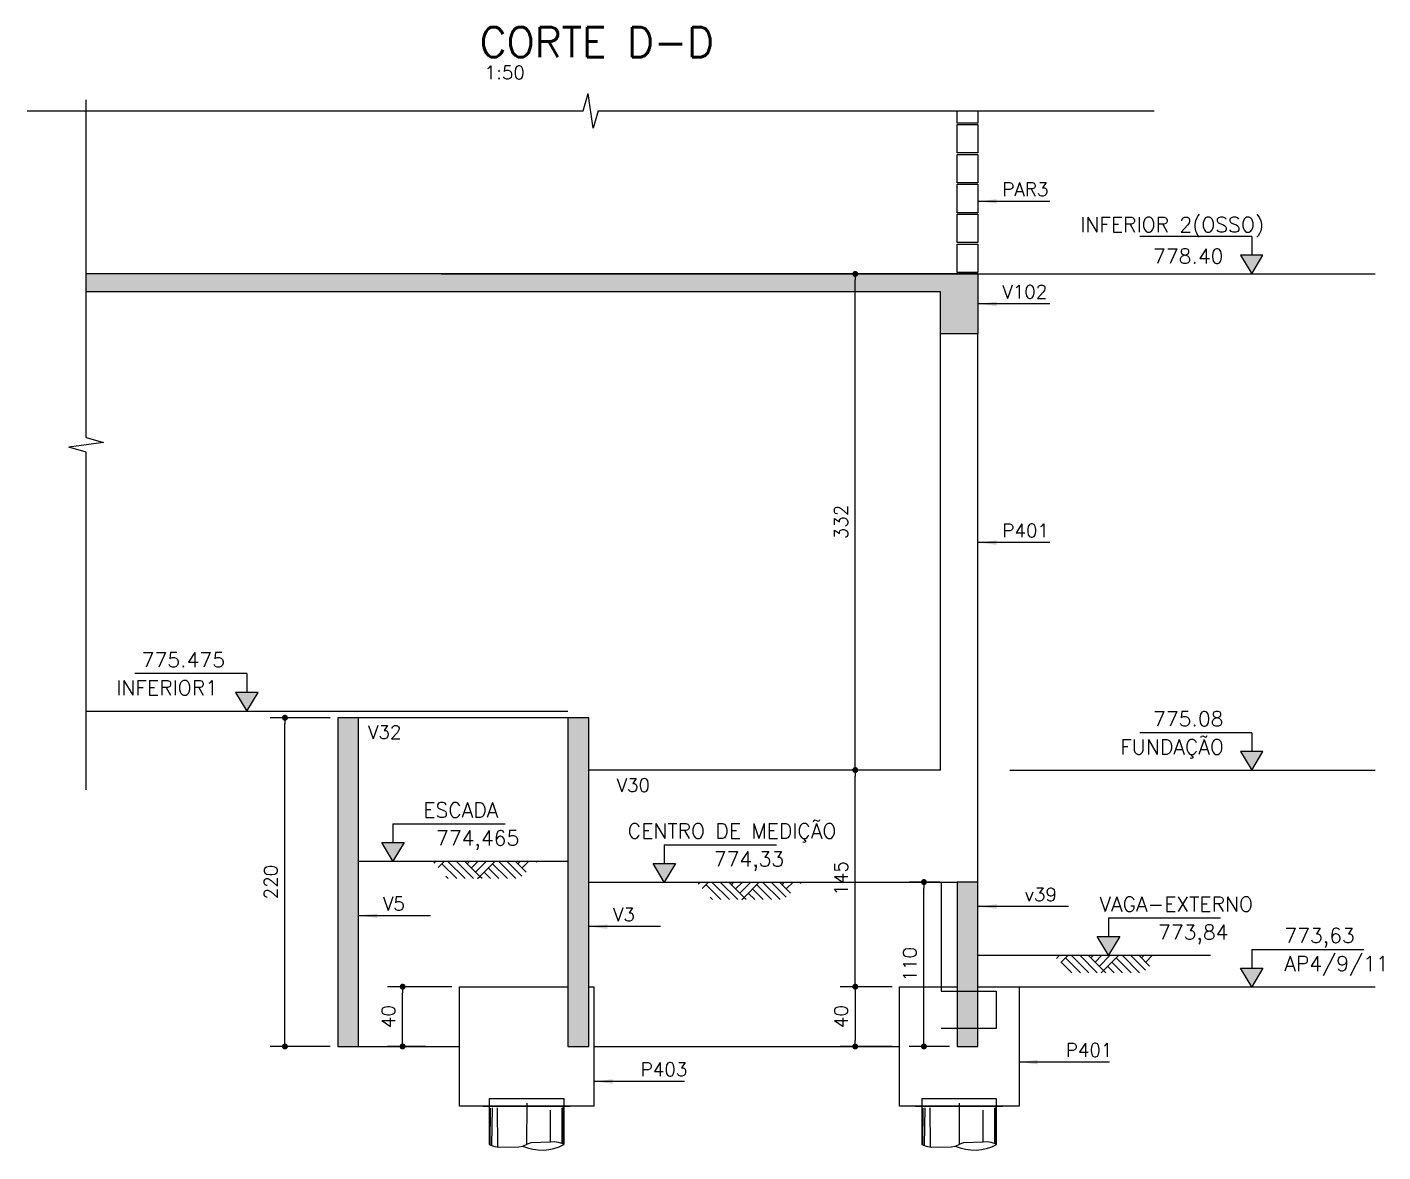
# Model space of a CAD drawing. Extents: x -39962 to 15224, y 23445 to 41277.
# Drawn here: x 12441 to 13348, y 27399 to 28151 of the extents above; entities that cross this region are included whole.
import ezdxf
from ezdxf.enums import TextEntityAlignment as Align

# ---------------------------------------------------------------- set-up
doc = ezdxf.new("R2010")
doc.units = 0
doc.layers.get('0').update_dxf_attribs({"linetype": 'CONTINUOUS'})
doc.layers.get('Defpoints').update_dxf_attribs({"linetype": 'CONTINUOUS'})
for name, color, linetype in [('COTA', 1, 'CONTINUOUS'), ('H2', 252, 'CONTINUOUS'), ('H6', 1, 'CONTINUOUS'), ('LINHA_FINA', 1, 'CONTINUOUS'), ('LINHA_NIVEL', 210, 'CONTINUOUS'), ('PENA_1', 1, 'CONTINUOUS'), ('PENA_2', 2, 'CONTINUOUS'), ('PENA_3', 3, 'CONTINUOUS'), ('T1', 2, 'CONTINUOUS'), ('T3', 4, 'CONTINUOUS'), ('TEXTO', 3, 'CONTINUOUS')]:
    doc.layers.add(name, color=color, linetype=linetype)
doc.styles.add('COTA', font='romans.shx')
doc.styles.add('TEXTO', font='romans.shx', dxfattribs={"height": 10})
doc.styles.add('Texto1', font='romans.shx', dxfattribs={"height": 9})
doc.styles.add('Texto3', font='romans.shx', dxfattribs={"height": 20})
doc.dimstyles.new('forma', dxfattribs={"dimscale": 5, "dimtxt": 1.8, "dimasz": 0.8, "dimexe": 2, "dimexo": 1, "dimgap": 1, "dimtad": 1, "dimdec": 1, "dimzin": 9, "dimdsep": 46, "dimtxsty": 'COTA', "dimblk1": 'DOT', "dimblk2": 'DOT', "dimsah": 1, "dimcen": 0, "dimdle": 1, "dimclrd": 256, "dimclre": 256, "dimclrt": 2, "dimadec": 0, "dimazin": 0, "dimtfac": 1, "dimtdec": 0, "dimtmove": 0, "dimatfit": 3, "dimfxl": 1, "dimtolj": 1, "dimtzin": 0, "dimarcsym": 0})

# ---------------------------------------------------------------- blocks, each defined once
blk = doc.blocks.new('elevação')
at = {"layer": 'LINHA_FINA', "linetype": 'Continuous'}
blk.add_hatch(color=256, dxfattribs=at).paths.add_polyline_path([(1.5, 2.5), (-1.5, 2.5), (0, 0)])
at = {"layer": 'LINHA_FINA'}
for p, q in [((0, 5), (-15, 5)), ((0, 5), (0, 2.5)), ((-1.5, 2.5), (0, 0)), ((1.5, 2.5), (-1.5, 2.5)), ((0, 0), (1.5, 2.5))]:
    blk.add_line(p, q, dxfattribs=at)
at = {"layer": 'TEXTO', "linetype": 'Continuous', "style": 'TEXTO'}
for p in [(-8.5, 5.25), (-8.5, 1.5)]:
    blk.add_attdef('XXXX.XX', text='', height=2, dxfattribs=at).set_placement(p, align=Align.BOTTOM_CENTER)
blk = doc.blocks.new('ss')
at = {"layer": 'LINHA_FINA'}
blk.add_solid([(0, 0), (-2.5, -0.29), (-2.5, 0.3)], dxfattribs=at)
blk = doc.blocks.new('interrup')
at = {"layer": 'LINHA_FINA'}
for p, q in [((-1, 0), (-0.33, 2.31)), ((0.33, -2.31), (-0.33, 2.31)), ((1, 0), (0.33, -2.31))]:
    blk.add_line(p, q, dxfattribs=at)
blk = doc.blocks.new('_Dot')
at = {"color": 0, "linetype": 'ByBlock', "lineweight": -2}
blk.add_line((-0.5, 0), (-1, 0), dxfattribs=at)
at = {"color": 0, "linetype": 'ByBlock', "const_width": 0.5}
blk.add_lwpolyline([(-0.25, 0, 1), (0.25, 0, 1)], format="xyb", close=True, dxfattribs=at)
blk = doc.blocks.new('*D55')
at = {"layer": 'COTA', "lineweight": -2, "transparency": 16777216}
for p, q in [((13019.56, 27509.22), (12984.93, 27509.22)), ((12994.93, 27505.22), (12994.93, 27473.22)), ((13019.56, 27469.22), (12984.93, 27469.22))]:
    blk.add_line(p, q, dxfattribs=at)
at = {"layer": 'Defpoints', "color": 0, "transparency": 16777216}
for p in [(13024.56, 27509.22), (12994.93, 27469.22), (13024.56, 27469.22)]:
    blk.add_point(p, dxfattribs=at)
at = {"layer": 'COTA', "lineweight": -2, "transparency": 16777216, "xscale": 4, "yscale": 4, "zscale": 4}
for p, rotation in [((12994.93, 27509.22), 90), ((12994.93, 27469.22), 270)]:
    blk.add_blockref('_Dot', p, dxfattribs=dict(at, rotation=rotation))
at = {"layer": 'COTA', "color": 2, "transparency": 16777216, "insert": (12985.43, 27489.22), "char_height": 9, "attachment_point": 5, "rotation": 90, "style": 'COTA'}
blk.add_mtext('\\A1;40 ', dxfattribs=at)
blk = doc.blocks.new('*D56')
at = {"layer": 'COTA', "lineweight": -2, "transparency": 16777216}
for p, q in [((12725.06, 27509.22), (12682.01, 27509.22)), ((12692.01, 27473.22), (12692.01, 27505.22)), ((12707.43, 27469.22), (12682.01, 27469.22))]:
    blk.add_line(p, q, dxfattribs=at)
at = {"layer": 'Defpoints', "color": 0, "transparency": 16777216}
for p in [(12692.01, 27509.22), (12730.06, 27509.22), (12712.43, 27469.22)]:
    blk.add_point(p, dxfattribs=at)
at = {"layer": 'COTA', "lineweight": -2, "transparency": 16777216, "xscale": 4, "yscale": 4, "zscale": 4}
for p, rotation in [((12692.01, 27509.22), 90), ((12692.01, 27469.22), 270)]:
    blk.add_blockref('_Dot', p, dxfattribs=dict(at, rotation=rotation))
at = {"layer": 'COTA', "color": 2, "transparency": 16777216, "insert": (12682.51, 27489.22), "char_height": 9, "attachment_point": 5, "rotation": 90, "style": 'COTA'}
blk.add_mtext('\\A1;40 ', dxfattribs=at)
blk = doc.blocks.new('*D57')
at = {"layer": 'COTA', "lineweight": -2, "transparency": 16777216}
for p, q in [((13001.08, 27654.22), (12984.93, 27654.22)), ((12994.93, 27513.22), (12994.93, 27650.22)), ((13019.56, 27509.22), (12984.93, 27509.22))]:
    blk.add_line(p, q, dxfattribs=at)
at = {"layer": 'Defpoints', "color": 0, "transparency": 16777216}
for p in [(12994.93, 27654.22), (13006.08, 27654.22), (13024.56, 27509.22)]:
    blk.add_point(p, dxfattribs=at)
at = {"layer": 'COTA', "lineweight": -2, "transparency": 16777216, "xscale": 4, "yscale": 4, "zscale": 4}
for p, rotation in [((12994.93, 27654.22), 90), ((12994.93, 27509.22), 270)]:
    blk.add_blockref('_Dot', p, dxfattribs=dict(at, rotation=rotation))
at = {"layer": 'COTA', "color": 2, "transparency": 16777216, "insert": (12985.43, 27581.72), "char_height": 9, "attachment_point": 5, "rotation": 90, "style": 'COTA'}
blk.add_mtext('\\A1;145 ', dxfattribs=at)
blk = doc.blocks.new('*D58')
at = {"layer": 'COTA', "lineweight": -2, "transparency": 16777216}
for p, q in [((12994.16, 27986.22), (12984.93, 27986.22)), ((12994.93, 27658.22), (12994.93, 27982.22)), ((13011, 27654.22), (12984.93, 27654.22))]:
    blk.add_line(p, q, dxfattribs=at)
at = {"layer": 'Defpoints', "color": 0, "transparency": 16777216}
for p in [(12994.93, 27986.22), (12999.16, 27986.22), (13016, 27654.22)]:
    blk.add_point(p, dxfattribs=at)
at = {"layer": 'COTA', "lineweight": -2, "transparency": 16777216, "xscale": 4, "yscale": 4, "zscale": 4}
for p, rotation in [((12994.93, 27986.22), 90), ((12994.93, 27654.22), 270)]:
    blk.add_blockref('_Dot', p, dxfattribs=dict(at, rotation=rotation))
at = {"layer": 'COTA', "color": 2, "transparency": 16777216, "insert": (12985.43, 27820.22), "char_height": 9, "attachment_point": 5, "rotation": 90, "style": 'COTA'}
blk.add_mtext('\\A1;332 ', dxfattribs=at)
blk = doc.blocks.new('A$Cfeb4b014')
at = {"layer": 'PENA_1'}
for p, q in [((0, 29.32), (58.33, 29.32)), ((54.17, 34.32), (4.17, 34.32)), ((4.17, 34.32), (4.17, 29.08)), ((4.17, 29.08), (4.17, 3.74)), ((4.73, 3.48), (5.06, 28.02)), ((5.83, 3.01), (6.33, 28.35)), ((9.85, 2.02), (9.62, 28.24)), ((29.22, 31.38), (29.17, 3.75)), ((52.89, 4.33), (52.88, 28.35)), ((53.77, 3.93), (53.77, 29.56)), ((54.17, 29.08), (54.17, 34.32)), ((54.17, 3.75), (54.17, 29.08)), ((45.1, 5.37), (45.09, 26.7))]:
    blk.add_line(p, q, dxfattribs=at)
for points in [[(4.17, 3.74), (5.29, 3.22), (6.38, 2.81), (7.9, 2.38), (10.44, 2.03), (23.96, 2.12), (26.4, 2.63), (27.58, 3.03), (29.17, 3.75)], [(54.17, 3.75), (53.05, 4.27), (51.96, 4.68), (50.44, 5.11), (47.89, 5.46), (45.1, 5.37), (31.94, 4.86), (30.76, 4.46), (29.17, 3.75)]]:
    blk.add_lwpolyline(points, dxfattribs=at)
blk.add_arc((39.12, 32.09), 32.09, 246.63435, 297.96273, dxfattribs=at)
blk = doc.blocks.new('*D129')
at = {"layer": 'COTA', "lineweight": -2, "transparency": 16777216}
for p, q in [((13051.53, 27579.22), (13030.91, 27579.22)), ((13040.91, 27473.22), (13040.91, 27575.22)), ((13058.06, 27469.22), (13030.91, 27469.22))]:
    blk.add_line(p, q, dxfattribs=at)
at = {"layer": 'Defpoints', "color": 0, "transparency": 16777216}
for p in [(13040.91, 27579.22), (13056.53, 27579.22), (13063.06, 27469.22)]:
    blk.add_point(p, dxfattribs=at)
at = {"layer": 'COTA', "lineweight": -2, "transparency": 16777216, "xscale": 4, "yscale": 4, "zscale": 4}
for p, rotation in [((13040.91, 27579.22), 90), ((13040.91, 27469.22), 270)]:
    blk.add_blockref('_Dot', p, dxfattribs=dict(at, rotation=rotation))
at = {"layer": 'COTA', "color": 2, "transparency": 16777216, "insert": (13031.41, 27524.22), "char_height": 9, "attachment_point": 5, "rotation": 90, "style": 'COTA'}
blk.add_mtext('\\A1;110 ', dxfattribs=at)
blk = doc.blocks.new('*D130')
at = {"layer": 'COTA', "lineweight": -2, "transparency": 16777216}
for p, q in [((12643.56, 27689.22), (12603.28, 27689.22)), ((12613.28, 27473.22), (12613.28, 27685.22)), ((12643.56, 27469.22), (12603.28, 27469.22))]:
    blk.add_line(p, q, dxfattribs=at)
at = {"layer": 'Defpoints', "color": 0, "transparency": 16777216}
for p in [(12613.28, 27689.22), (12648.56, 27689.22), (12648.56, 27469.22)]:
    blk.add_point(p, dxfattribs=at)
at = {"layer": 'COTA', "lineweight": -2, "transparency": 16777216, "xscale": 4, "yscale": 4, "zscale": 4}
for p, rotation in [((12613.28, 27689.22), 90), ((12613.28, 27469.22), 270)]:
    blk.add_blockref('_Dot', p, dxfattribs=dict(at, rotation=rotation))
at = {"layer": 'COTA', "color": 2, "transparency": 16777216, "insert": (12603.78, 27579.22), "char_height": 9, "attachment_point": 5, "rotation": 90, "style": 'COTA'}
blk.add_mtext('\\A1;220 ', dxfattribs=at)

msp = doc.modelspace()

# ---------------------------------------------------------------- hatches: boundary and pattern name
at = {"layer": 'H2'}
for points in [[(13077.06, 27986.22), (12480.23, 27986.22), (12480.23, 27974.26), (13052.06, 27974.26), (13052.06, 27946.22), (13077.06, 27946.22)], [(12662.56, 27689.22), (12648.56, 27689.22), (12648.56, 27469.22), (12662.56, 27469.22)], [(12816.56, 27469.22), (12816.56, 27689.22), (12802.56, 27689.22), (12802.56, 27469.22)], [(13077.06, 27579.22), (13063.06, 27579.22), (13063.06, 27469.22), (13077.06, 27469.22)]]:
    msp.add_hatch(color=256, dxfattribs=at).paths.add_polyline_path(points)
at = {"layer": 'H6'}
h = msp.add_hatch(dxfattribs=at)
h.set_pattern_fill('AR-PARQ1', color=256, scale=2, angle=45, style=0)
h.set_pattern_definition([(135, (-103.06, -96), (-33.941125, 0), [24, -24]), (135, (-100.232, -93.172), (-33.941125, 0), [24, -24]), (135, (-97.404, -90.343), (-33.941125, 0), [24, -24]), (135, (-94.576, -87.515), (-33.941125, 0), [24, -24]), (135, (-91.747, -84.686), (-33.941125, 0), [24, -24]), (135, (-88.919, -81.858), (-33.941125, 0), [24, -24]), (135, (-86.09, -79.03), (-33.941125, 0), [24, -24]), (45, (-120.031, -79.03), (33.941125, 0), [24, -24]), (45, (-122.86, -76.2), (33.941125, 0), [24, -24]), (45, (-125.688, -73.373), (33.941125, 0), [24, -24]), (45, (-128.517, -70.544), (33.941125, 0), [24, -24]), (45, (-131.345, -67.716), (33.941125, 0), [24, -24]), (45, (-134.173, -64.887), (33.941125, 0), [24, -24]), (45, (-137.002, -62.06), (33.941125, 0), [24, -24])])
h.paths.add_polyline_path([(12711.99, 27593.22), (12782.19, 27593.22), (12770.18, 27581.52), (12722.35, 27581.52)])
h = msp.add_hatch(dxfattribs=at)
h.set_pattern_fill('AR-PARQ1', color=256, scale=2, angle=45, style=0)
h.set_pattern_definition([(135, (73.766, -110), (-33.941125, 0), [24, -24]), (135, (76.594, -107.172), (-33.941125, 0), [24, -24]), (135, (79.423, -104.343), (-33.941125, 0), [24, -24]), (135, (82.25, -101.515), (-33.941125, 0), [24, -24]), (135, (85.08, -98.686), (-33.941125, 0), [24, -24]), (135, (87.908, -95.858), (-33.941125, 0), [24, -24]), (135, (90.736, -93.03), (-33.941125, 0), [24, -24]), (45, (56.795, -93.03), (33.941125, 0), [24, -24]), (45, (53.967, -90.2), (33.941125, 0), [24, -24]), (45, (51.138, -87.373), (33.941125, 0), [24, -24]), (45, (48.31, -84.544), (33.941125, 0), [24, -24]), (45, (45.481, -81.716), (33.941125, 0), [24, -24]), (45, (42.653, -78.887), (33.941125, 0), [24, -24]), (45, (39.825, -76.06), (33.941125, 0), [24, -24])])
h.paths.add_polyline_path([(12888.82, 27579.22), (12959.02, 27579.22), (12947.01, 27567.52), (12899.18, 27567.52)])
h = msp.add_hatch(dxfattribs=at)
h.set_pattern_fill('AR-PARQ1', color=256, scale=2, angle=45, style=0)
h.set_pattern_definition([(135, (314.297, -159), (-33.941125, 0), [24, -24]), (135, (317.125, -156.172), (-33.941125, 0), [24, -24]), (135, (319.954, -153.343), (-33.941125, 0), [24, -24]), (135, (322.782, -150.515), (-33.941125, 0), [24, -24]), (135, (325.61, -147.686), (-33.941125, 0), [24, -24]), (135, (328.44, -144.858), (-33.941125, 0), [24, -24]), (135, (331.267, -142.03), (-33.941125, 0), [24, -24]), (45, (297.326, -142.03), (33.941125, 0), [24, -24]), (45, (294.498, -139.2), (33.941125, 0), [24, -24]), (45, (291.67, -136.373), (33.941125, 0), [24, -24]), (45, (288.84, -133.544), (33.941125, 0), [24, -24]), (45, (286.012, -130.716), (33.941125, 0), [24, -24]), (45, (283.184, -127.887), (33.941125, 0), [24, -24]), (45, (280.356, -125.06), (33.941125, 0), [24, -24])])
h.paths.add_polyline_path([(13127.52, 27530.22), (13198.86, 27530.22), (13187.54, 27518.52), (13139.71, 27518.52)])

# ---------------------------------------------------------------- linework, layer by layer
at = {"layer": 'COTA'}
for p, q in [((13052.45, 27579.22), (13052.45, 27506.22)), ((13052.45, 27506.22), (13089.2, 27506.22)), ((13089.2, 27506.22), (13089.2, 27481.22)), ((13089.2, 27481.22), (13052.45, 27481.22))]:
    msp.add_line(p, q, dxfattribs=at)
at = {"layer": 'LINHA_FINA'}
for p, q in [((12480.23, 27876.85), (12480.23, 28102.65)), ((12440.73, 28095.36), (12812.9, 28095.36)), ((12822.9, 28095.36), (13195.06, 28095.36)), ((13125.15, 28034.81), (13077.06, 28034.81)), ((13125.15, 27966.22), (13077.06, 27966.22)), ((12480.23, 27641.04), (12480.23, 27866.85)), ((13125.15, 27806.45), (13077.06, 27806.45)), ((12710.65, 27556.74), (12662.56, 27556.74)), ((13137.68, 27562.89), (13077.06, 27562.89)), ((12864.65, 27549.44), (12816.56, 27549.44)), ((13165.18, 27458.76), (13104.56, 27458.76)), ((12880.68, 27445.81), (12820.06, 27445.81))]:
    msp.add_line(p, q, dxfattribs=at)
at = {"layer": 'LINHA_NIVEL'}
for p, q in [((12718.11, 27986.22), (13342.86, 27986.22)), ((12480.23, 27693.72), (12802.56, 27693.72)), ((13098.29, 27654.22), (13342.86, 27654.22)), ((12662.56, 27593.22), (12802.56, 27593.22)), ((12816.56, 27579.22), (13063.06, 27579.22)), ((13077.06, 27530.22), (13232.6, 27530.22)), ((13104.56, 27509.22), (13342.86, 27509.22))]:
    msp.add_line(p, q, dxfattribs=at)
at = {"layer": 'PENA_1'}
for p, q in [((13052.06, 27654.22), (13052.06, 27946.22)), ((13077.06, 27509.22), (13077.06, 27946.22)), ((12662.56, 27509.22), (12662.56, 27689.22)), ((13052.06, 27654.22), (12816.56, 27654.22)), ((12820.06, 27469.22), (13024.56, 27469.22))]:
    msp.add_line(p, q, dxfattribs=at)
msp.add_lwpolyline([(13077.06, 28095.36), (13077.06, 28087.22), (13063.06, 28087.22), (13063.06, 28095.36)], dxfattribs=at)
for points in [[(13063.06, 28086.22), (13077.06, 28086.22), (13077.06, 28067.22), (13063.06, 28067.22)], [(13063.06, 28066.22), (13077.06, 28066.22), (13077.06, 28047.22), (13063.06, 28047.22)], [(13063.06, 28046.22), (13077.06, 28046.22), (13077.06, 28027.22), (13063.06, 28027.22)], [(13063.06, 28026.22), (13077.06, 28026.22), (13077.06, 28007.22), (13063.06, 28007.22)], [(13063.06, 28006.22), (13077.06, 28006.22), (13077.06, 27987.22), (13063.06, 27987.22)]]:
    msp.add_lwpolyline(points, close=True, dxfattribs=at)
at = {"layer": 'PENA_2'}
for points in [[(12816.56, 27509.22), (12820.06, 27509.22), (12820.06, 27429.22), (12730.06, 27429.22), (12730.06, 27509.22), (12802.56, 27509.22)], [(13077.06, 27509.22), (13104.56, 27509.22), (13104.56, 27429.22), (13024.56, 27429.22), (13024.56, 27509.22), (13063.06, 27509.22)]]:
    msp.add_lwpolyline(points, dxfattribs=at)
at = {"layer": 'PENA_3'}
for p, q in [((13077.06, 27986.22), (12480.23, 27986.22)), ((13052.06, 27974.26), (12480.23, 27974.26)), ((12802.56, 27689.22), (12662.56, 27689.22)), ((12662.56, 27469.22), (12730.06, 27469.22))]:
    msp.add_line(p, q, dxfattribs=at)
for points in [[(13052.06, 27986.22), (13077.06, 27986.22), (13077.06, 27946.22), (13052.06, 27946.22), (13052.06, 27974.26)], [(12662.56, 27689.22), (12648.56, 27689.22), (12648.56, 27469.22), (12662.56, 27469.22), (12662.56, 27689.22)], [(12816.56, 27469.22), (12816.56, 27689.22), (12802.56, 27689.22), (12802.56, 27469.22), (12816.56, 27469.22)], [(13077.06, 27579.22), (13063.06, 27579.22), (13063.06, 27469.22), (13077.06, 27469.22), (13077.06, 27579.22)]]:
    msp.add_lwpolyline(points, dxfattribs=at)

# ---------------------------------------------------------------- block references
at = {"layer": 'LINHA_FINA', "xscale": 5, "yscale": 5, "zscale": 5}
msp.add_blockref('interrup', (12817.9, 28095.36), dxfattribs=at)
at = {"layer": 'LINHA_FINA', "xscale": 5, "yscale": 5, "zscale": 5, "rotation": 90}
msp.add_blockref('interrup', (12480.23, 27871.85), dxfattribs=at)
at = {"layer": 'PENA_1', "xscale": 5, "yscale": 5, "zscale": 5, "rotation": 180}
for p in [(13077.06, 28034.81), (13077.06, 27966.22), (13077.06, 27806.45), (13077.06, 27562.89), (12662.56, 27556.74), (12816.56, 27549.44), (13104.56, 27458.76), (12820.06, 27445.81)]:
    msp.add_blockref('ss', p, dxfattribs=at)
at = {"layer": 'PENA_1'}
for p in [(12745.85, 27399.9), (13035.35, 27399.9)]:
    msp.add_blockref('A$Cfeb4b014', p, dxfattribs=at)
at = {"layer": 'PENA_2'}
ref = msp.add_blockref('elevação', (13260.27, 27986.22), dxfattribs=dict(at, xscale=5, yscale=5, zscale=5))
ref.add_attrib('XXXX.XX', '778.40', dxfattribs={"layer": 'TEXTO', "linetype": 'Continuous', "height": 10, "style": 'TEXTO'}).set_placement((13217.77, 27990.12), align=Align.BOTTOM_CENTER)
ref.add_attrib('XXXX.XX', 'INFERIOR 2(OSSO)', dxfattribs={"layer": 'TEXTO', "linetype": 'Continuous', "height": 10, "style": 'TEXTO'}).set_placement((13206.92, 28011.22), align=Align.BOTTOM_CENTER)
ref = msp.add_blockref('elevação', (12587.77, 27693.72), dxfattribs=dict(at, xscale=5, yscale=5, zscale=5))
ref.add_attrib('XXXX.XX', '775.475', dxfattribs={"layer": 'TEXTO', "linetype": 'Continuous', "height": 10, "style": 'TEXTO'}).set_placement((12545.27, 27719.97), align=Align.BOTTOM_CENTER)
ref.add_attrib('XXXX.XX', 'INFERIOR1', dxfattribs={"layer": 'TEXTO', "linetype": 'Continuous', "height": 10, "style": 'TEXTO'}).set_placement((12534.42, 27701.22), align=Align.BOTTOM_CENTER)
ref = msp.add_blockref('elevação', (13260.27, 27654.22), dxfattribs=dict(at, xscale=5, yscale=5, zscale=5))
ref.add_attrib('XXXX.XX', '775.08', dxfattribs={"layer": 'TEXTO', "linetype": 'Continuous', "height": 10, "style": 'TEXTO'}).set_placement((13217.77, 27680.47), align=Align.BOTTOM_CENTER)
ref.add_attrib('XXXX.XX', 'FUNDAÇÃO', dxfattribs={"layer": 'TEXTO', "linetype": 'Continuous', "height": 10, "style": 'TEXTO'}).set_placement((13206.92, 27661.72), align=Align.BOTTOM_CENTER)
ref = msp.add_blockref('elevação', (12685.54, 27593.22), dxfattribs=dict(at, xscale=-5, yscale=5, zscale=5))
ref.add_attrib('XXXX.XX', 'ESCADA', dxfattribs={"layer": 'TEXTO', "linetype": 'Continuous', "height": 10, "style": 'TEXTO'}).set_placement((12730.9, 27619.47), align=Align.BOTTOM_CENTER)
ref.add_attrib('XXXX.XX', '774,465', dxfattribs={"layer": 'TEXTO', "linetype": 'Continuous', "height": 10, "style": 'TEXTO'}).set_placement((12742.22, 27600.72), align=Align.BOTTOM_CENTER)
ref = msp.add_blockref('elevação', (12867.12, 27579.22), dxfattribs=dict(at, xscale=-5, yscale=5, zscale=5))
ref.add_attrib('XXXX.XX', 'CENTRO DE MEDIÇÃO', dxfattribs={"layer": 'TEXTO', "linetype": 'Continuous', "height": 10, "style": 'TEXTO'}).set_placement((12912.48, 27605.47), align=Align.BOTTOM_CENTER)
ref.add_attrib('XXXX.XX', '774,33', dxfattribs={"layer": 'TEXTO', "linetype": 'Continuous', "height": 10, "style": 'TEXTO'}).set_placement((12923.8, 27586.72), align=Align.BOTTOM_CENTER)
ref = msp.add_blockref('elevação', (13164.41, 27530.22), dxfattribs=dict(at, xscale=-5, yscale=5, zscale=5))
ref.add_attrib('XXXX.XX', 'VAGA-EXTERNO', dxfattribs={"layer": 'TEXTO', "linetype": 'Continuous', "height": 10, "style": 'TEXTO'}).set_placement((13209.77, 27556.47), align=Align.BOTTOM_CENTER)
ref.add_attrib('XXXX.XX', '773,84', dxfattribs={"layer": 'TEXTO', "linetype": 'Continuous', "height": 10, "style": 'TEXTO'}).set_placement((13221.09, 27537.72), align=Align.BOTTOM_CENTER)
ref = msp.add_blockref('elevação', (13260.27, 27509.22), dxfattribs=dict(at, xscale=-5, yscale=5, zscale=5))
ref.add_attrib('XXXX.XX', '773,63', dxfattribs={"layer": 'TEXTO', "linetype": 'Continuous', "height": 10, "style": 'TEXTO'}).set_placement((13305.63, 27535.47), align=Align.BOTTOM_CENTER)
ref.add_attrib('XXXX.XX', 'AP4/9/11', dxfattribs={"layer": 'TEXTO', "linetype": 'Continuous', "height": 10, "style": 'TEXTO'}).set_placement((13316.95, 27516.72), align=Align.BOTTOM_CENTER)

# ---------------------------------------------------------------- texts
at = {"layer": 'T1', "style": 'Texto1'}
for s, p in [('1:50', (12746.82, 28116.51)), ('PAR3', (13093.34, 28038.38)), ('V102', (13093.34, 27969.79)), ('P401', (13093.34, 27810.02)), ('V32', (12668.86, 27675.1)), ('V30', (12835.22, 27639.64)), ('v39', (13108.31, 27566.46)), ('V5', (12678.84, 27560.3)), ('V3', (12832.84, 27553)), ('P401', (13135.81, 27462.33)), ('P403', (12851.31, 27449.38))]:
    msp.add_text(s, height=9, dxfattribs=at).set_placement(p)
at = {"layer": 'T3', "style": 'Texto3'}
msp.add_text('CORTE D-D', height=20, dxfattribs=at).set_placement((12743.59, 28131.41))

# ---------------------------------------------------------------- dimensions: what is measured, and where the dimension line sits
at = {"layer": 'COTA'}
for base, p1, p2, override, picture, middle in [((12994.93, 27986.22), (13016, 27654.22), (12999.16, 27986.22), {"dimpost": ' ', "dimtmove": 1}, '*D58', (12985.43, 27820.22)), ((12613.28, 27689.22), (12648.56, 27469.22), (12648.56, 27689.22), {"dimpost": ' '}, '*D130', (12603.78, 27579.22)), ((12994.93, 27654.22), (13024.56, 27509.22), (13006.08, 27654.22), {"dimpost": ' ', "dimtmove": 1}, '*D57', (12985.43, 27581.72)), ((13040.91, 27579.22), (13063.06, 27469.22), (13056.53, 27579.22), {"dimpost": ' '}, '*D129', (13031.41, 27524.22)), ((12692.01, 27509.22), (12712.43, 27469.22), (12730.06, 27509.22), {"dimpost": ' '}, '*D56', (12682.51, 27489.22)), ((12994.93, 27469.22), (13024.56, 27509.22), (13024.56, 27469.22), {"dimpost": ' '}, '*D55', (12985.43, 27489.22))]:
    dim = msp.add_linear_dim(base=base, p1=p1, p2=p2, angle=90, dimstyle='forma', override=override, dxfattribs=at)
    dim.commit()
    dim.dimension.update_dxf_attribs({"geometry": picture, "text_midpoint": middle})

doc.saveas('drawing.dxf')
